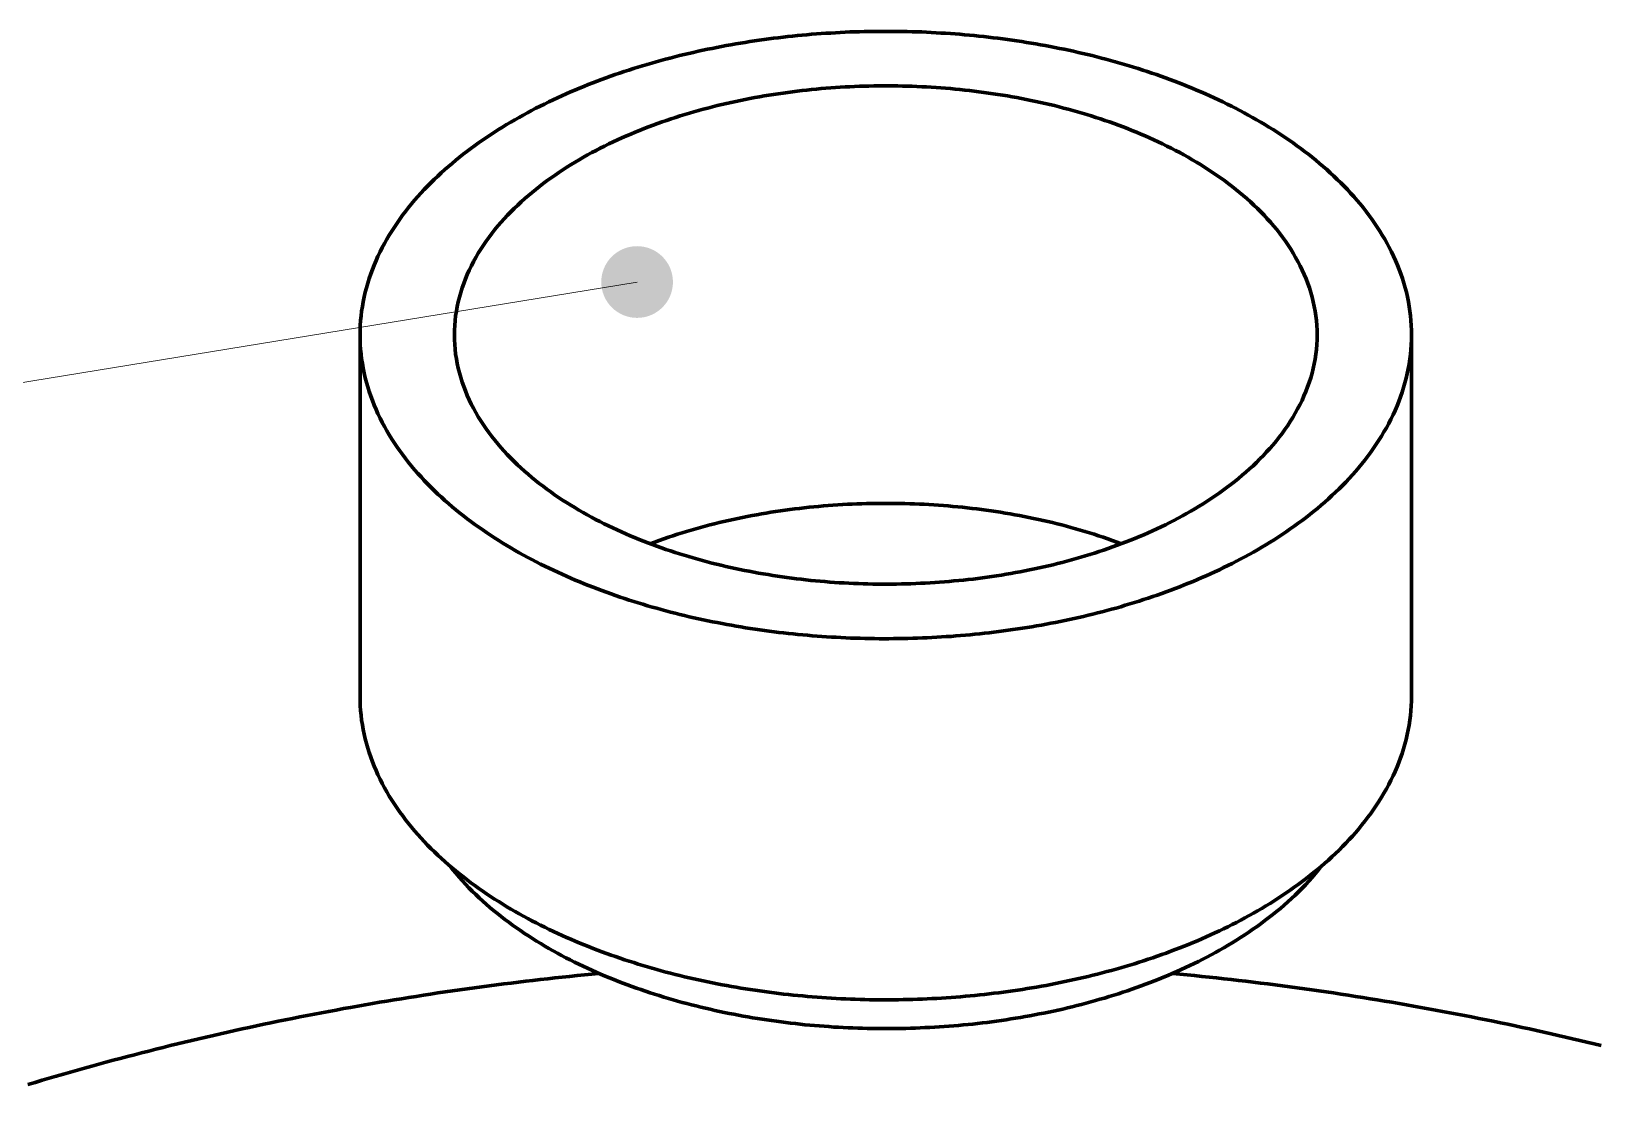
# Model space of a CAD drawing. Header units: millimetres. Extents: x 0 to 841, y 0 to 594.
# Drawn here: x 299.03 to 325.23, y 442.23 to 460.19 of the extents above; entities that cross this region are included whole.
import ezdxf

# ---------------------------------------------------------------- set-up
doc = ezdxf.new("R2010")
doc.units = ezdxf.units.MM
doc.layers.add('01-VISIBLE', color=7, linetype='CONTINUOUS', lineweight=70)
doc.layers.add('08-FINA', color=5, linetype='CONTINUOUS', lineweight=18)

msp = doc.modelspace()

# ---------------------------------------------------------------- hatches: boundary and pattern name
at = {"layer": '08-FINA'}
h = msp.add_hatch(color=7, dxfattribs=at)
h.dxf.hatch_style = 1
edge = h.paths.add_edge_path()
edge.add_arc((309.17, 455.996), 0.6, 0, 360)

# ---------------------------------------------------------------- linework, layer by layer
at = {"layer": '01-VISIBLE'}
for p, q in [((304.532, 449.068), (304.532, 455.11)), ((322.132, 449.068), (322.132, 455.11))]:
    msp.add_line(p, q, dxfattribs=at)
for points in [[(322.132, 455.11), (322.131, 455.19), (322.127, 455.27), (322.122, 455.35), (322.114, 455.43), (322.105, 455.509), (322.093, 455.588), (322.079, 455.667), (322.063, 455.746), (322.045, 455.824), (322.024, 455.901), (322.002, 455.978), (321.978, 456.055), (321.952, 456.131), (321.925, 456.206), (321.895, 456.28), (321.864, 456.354), (321.831, 456.427), (321.796, 456.499), (321.76, 456.571), (321.722, 456.642), (321.683, 456.711), (321.642, 456.781), (321.6, 456.849), (321.557, 456.916), (321.512, 456.983), (321.466, 457.048), (321.419, 457.113), (321.371, 457.177), (321.321, 457.24), (321.271, 457.302), (321.219, 457.363), (321.166, 457.424), (321.113, 457.483), (321.058, 457.542), (321.003, 457.6), (320.946, 457.657), (320.889, 457.713), (320.831, 457.768), (320.772, 457.823), (320.713, 457.876), (320.653, 457.929), (320.592, 457.981), (320.53, 458.032), (320.468, 458.083), (320.405, 458.133), (320.341, 458.181), (320.277, 458.23), (320.213, 458.277), (320.148, 458.324), (320.082, 458.369), (320.016, 458.415), (319.949, 458.459), (319.882, 458.503), (319.814, 458.546), (319.746, 458.588), (319.678, 458.63), (319.609, 458.671), (319.539, 458.711), (319.47, 458.75), (319.4, 458.789), (319.329, 458.828), (319.259, 458.865), (319.188, 458.902), (319.116, 458.939), (319.044, 458.974), (318.972, 459.009), (318.9, 459.044), (318.827, 459.078), (318.755, 459.111), (318.681, 459.144), (318.608, 459.176), (318.534, 459.207), (318.46, 459.238), (318.386, 459.269), (318.312, 459.299), (318.237, 459.328), (318.162, 459.357), (318.087, 459.385), (318.012, 459.412), (317.937, 459.439), (317.861, 459.466), (317.785, 459.492), (317.709, 459.517), (317.633, 459.542), (317.557, 459.567), (317.48, 459.59), (317.404, 459.614), (317.327, 459.637), (317.25, 459.659), (317.173, 459.681), (317.096, 459.702), (317.018, 459.723), (316.941, 459.743), (316.863, 459.763), (316.785, 459.783), (316.707, 459.802), (316.629, 459.82), (316.551, 459.838), (316.473, 459.856), (316.395, 459.873), (316.316, 459.889), (316.238, 459.905), (316.159, 459.921), (316.081, 459.936), (316.002, 459.951), (315.923, 459.965), (315.844, 459.979), (315.765, 459.992), (315.686, 460.005), (315.607, 460.018), (315.528, 460.03), (315.448, 460.041), (315.369, 460.052), (315.29, 460.063), (315.21, 460.073), (315.131, 460.083), (315.051, 460.092), (314.971, 460.101), (314.892, 460.11), (314.812, 460.118), (314.732, 460.126), (314.652, 460.133), (314.573, 460.14), (314.493, 460.146), (314.413, 460.152), (314.333, 460.157), (314.253, 460.162), (314.173, 460.167), (314.093, 460.171), (314.013, 460.175), (313.933, 460.179), (313.853, 460.181), (313.773, 460.184), (313.692, 460.186), (313.612, 460.188), (313.532, 460.189), (313.452, 460.19), (313.372, 460.19), (313.292, 460.19), (313.212, 460.19), (313.132, 460.189), (313.051, 460.188), (312.971, 460.186), (312.891, 460.184), (312.811, 460.181), (312.731, 460.179), (312.651, 460.175), (312.571, 460.171), (312.491, 460.167), (312.411, 460.162), (312.331, 460.157), (312.251, 460.152), (312.171, 460.146), (312.091, 460.14), (312.011, 460.133), (311.932, 460.126), (311.852, 460.118), (311.772, 460.11), (311.692, 460.101), (311.613, 460.092), (311.533, 460.083), (311.454, 460.073), (311.374, 460.063), (311.295, 460.052), (311.215, 460.041), (311.136, 460.03), (311.057, 460.018), (310.978, 460.005), (310.899, 459.992), (310.82, 459.979), (310.741, 459.965), (310.662, 459.951), (310.583, 459.936), (310.504, 459.921), (310.426, 459.905), (310.347, 459.889), (310.269, 459.873), (310.191, 459.856), (310.112, 459.838), (310.034, 459.82), (309.956, 459.802), (309.878, 459.783), (309.801, 459.763), (309.723, 459.743), (309.646, 459.723), (309.568, 459.702), (309.491, 459.681), (309.414, 459.659), (309.337, 459.637), (309.26, 459.614), (309.183, 459.59), (309.107, 459.567), (309.031, 459.542), (308.954, 459.517), (308.878, 459.492), (308.803, 459.466), (308.727, 459.439), (308.652, 459.412), (308.576, 459.385), (308.501, 459.357), (308.427, 459.328), (308.352, 459.299), (308.278, 459.269), (308.203, 459.238), (308.129, 459.207), (308.056, 459.176), (307.982, 459.144), (307.909, 459.111), (307.836, 459.078), (307.764, 459.044), (307.691, 459.009), (307.619, 458.974), (307.548, 458.939), (307.476, 458.902), (307.405, 458.865), (307.334, 458.828), (307.264, 458.789), (307.194, 458.75), (307.124, 458.711), (307.055, 458.671), (306.986, 458.63), (306.918, 458.588), (306.85, 458.546), (306.782, 458.503), (306.715, 458.459), (306.648, 458.415), (306.582, 458.369), (306.516, 458.324), (306.451, 458.277), (306.386, 458.23), (306.322, 458.181), (306.259, 458.133), (306.196, 458.083), (306.134, 458.032), (306.072, 457.981), (306.011, 457.929), (305.951, 457.876), (305.891, 457.823), (305.833, 457.768), (305.775, 457.713), (305.718, 457.657), (305.661, 457.6), (305.606, 457.542), (305.551, 457.483), (305.498, 457.424), (305.445, 457.363), (305.393, 457.302), (305.343, 457.24), (305.293, 457.177), (305.245, 457.113), (305.198, 457.048), (305.152, 456.983), (305.107, 456.916), (305.063, 456.849), (305.021, 456.781), (304.981, 456.711), (304.941, 456.642), (304.904, 456.571), (304.867, 456.499), (304.833, 456.427), (304.8, 456.354), (304.769, 456.28), (304.739, 456.206), (304.711, 456.131), (304.685, 456.055), (304.661, 455.978), (304.639, 455.901), (304.619, 455.824), (304.601, 455.746), (304.585, 455.667), (304.571, 455.588), (304.559, 455.509), (304.549, 455.43), (304.542, 455.35), (304.536, 455.27), (304.533, 455.19), (304.532, 455.11)], [(320.552, 455.11), (320.551, 455.19), (320.547, 455.27), (320.54, 455.35), (320.531, 455.43), (320.519, 455.509), (320.504, 455.588), (320.487, 455.666), (320.468, 455.744), (320.446, 455.821), (320.422, 455.898), (320.395, 455.974), (320.366, 456.048), (320.336, 456.122), (320.303, 456.196), (320.268, 456.268), (320.231, 456.339), (320.192, 456.409), (320.151, 456.479), (320.109, 456.547), (320.065, 456.614), (320.02, 456.68), (319.973, 456.745), (319.925, 456.809), (319.875, 456.872), (319.824, 456.934), (319.771, 456.995), (319.718, 457.054), (319.663, 457.113), (319.607, 457.171), (319.551, 457.227), (319.493, 457.283), (319.434, 457.338), (319.374, 457.391), (319.314, 457.444), (319.252, 457.495), (319.19, 457.546), (319.127, 457.596), (319.063, 457.645), (318.999, 457.692), (318.934, 457.739), (318.868, 457.785), (318.802, 457.83), (318.735, 457.875), (318.667, 457.918), (318.599, 457.961), (318.531, 458.002), (318.462, 458.043), (318.392, 458.083), (318.322, 458.122), (318.252, 458.161), (318.181, 458.198), (318.11, 458.235), (318.038, 458.271), (317.966, 458.306), (317.893, 458.341), (317.821, 458.375), (317.748, 458.408), (317.674, 458.44), (317.6, 458.472), (317.526, 458.503), (317.452, 458.533), (317.378, 458.562), (317.303, 458.591), (317.228, 458.619), (317.152, 458.647), (317.077, 458.674), (317.001, 458.7), (316.925, 458.725), (316.848, 458.75), (316.772, 458.775), (316.695, 458.798), (316.618, 458.821), (316.541, 458.844), (316.464, 458.865), (316.387, 458.887), (316.309, 458.907), (316.232, 458.927), (316.154, 458.947), (316.076, 458.965), (315.998, 458.984), (315.919, 459.001), (315.841, 459.018), (315.762, 459.035), (315.684, 459.051), (315.605, 459.066), (315.526, 459.081), (315.447, 459.095), (315.368, 459.109), (315.289, 459.122), (315.21, 459.135), (315.131, 459.147), (315.051, 459.158), (314.972, 459.169), (314.892, 459.18), (314.813, 459.19), (314.733, 459.199), (314.653, 459.208), (314.573, 459.216), (314.493, 459.224), (314.414, 459.231), (314.334, 459.238), (314.254, 459.244), (314.174, 459.25), (314.094, 459.255), (314.013, 459.26), (313.933, 459.264), (313.853, 459.267), (313.773, 459.27), (313.693, 459.273), (313.613, 459.275), (313.532, 459.277), (313.452, 459.278), (313.372, 459.278), (313.292, 459.278), (313.212, 459.278), (313.131, 459.277), (313.051, 459.275), (312.971, 459.273), (312.891, 459.27), (312.811, 459.267), (312.73, 459.264), (312.65, 459.26), (312.57, 459.255), (312.49, 459.25), (312.41, 459.244), (312.33, 459.238), (312.25, 459.231), (312.17, 459.224), (312.09, 459.216), (312.011, 459.208), (311.931, 459.199), (311.851, 459.19), (311.772, 459.18), (311.692, 459.169), (311.613, 459.158), (311.533, 459.147), (311.454, 459.135), (311.375, 459.122), (311.295, 459.109), (311.216, 459.095), (311.138, 459.081), (311.059, 459.066), (310.98, 459.051), (310.901, 459.035), (310.823, 459.018), (310.744, 459.001), (310.666, 458.984), (310.588, 458.965), (310.51, 458.947), (310.432, 458.927), (310.354, 458.907), (310.277, 458.887), (310.2, 458.865), (310.122, 458.844), (310.045, 458.821), (309.968, 458.798), (309.892, 458.775), (309.815, 458.75), (309.739, 458.725), (309.663, 458.7), (309.587, 458.674), (309.512, 458.647), (309.436, 458.619), (309.361, 458.591), (309.286, 458.562), (309.212, 458.533), (309.137, 458.503), (309.063, 458.472), (308.99, 458.44), (308.916, 458.408), (308.843, 458.375), (308.77, 458.341), (308.698, 458.306), (308.626, 458.271), (308.554, 458.235), (308.483, 458.198), (308.412, 458.161), (308.342, 458.122), (308.272, 458.083), (308.202, 458.043), (308.133, 458.002), (308.064, 457.961), (307.996, 457.918), (307.929, 457.875), (307.862, 457.83), (307.796, 457.785), (307.73, 457.739), (307.665, 457.692), (307.6, 457.645), (307.537, 457.596), (307.474, 457.546), (307.411, 457.495), (307.35, 457.444), (307.289, 457.391), (307.23, 457.338), (307.171, 457.283), (307.113, 457.227), (307.056, 457.171), (307, 457.113), (306.946, 457.054), (306.892, 456.995), (306.84, 456.934), (306.789, 456.872), (306.739, 456.809), (306.691, 456.745), (306.644, 456.68), (306.598, 456.614), (306.554, 456.547), (306.512, 456.479), (306.472, 456.409), (306.433, 456.339), (306.396, 456.268), (306.361, 456.196), (306.328, 456.122), (306.297, 456.048), (306.269, 455.974), (306.242, 455.898), (306.218, 455.821), (306.196, 455.744), (306.177, 455.666), (306.16, 455.588), (306.145, 455.509), (306.133, 455.43), (306.124, 455.35), (306.117, 455.27), (306.113, 455.19), (306.112, 455.11)], [(304.532, 455.11), (304.533, 455.029), (304.536, 454.949), (304.542, 454.869), (304.549, 454.789), (304.559, 454.71), (304.571, 454.631), (304.585, 454.552), (304.601, 454.473), (304.619, 454.395), (304.64, 454.317), (304.662, 454.24), (304.686, 454.164), (304.712, 454.088), (304.74, 454.013), (304.769, 453.938), (304.8, 453.864), (304.833, 453.791), (304.868, 453.719), (304.904, 453.647), (304.942, 453.576), (304.981, 453.506), (305.022, 453.437), (305.064, 453.369), (305.108, 453.302), (305.153, 453.235), (305.199, 453.17), (305.246, 453.105), (305.294, 453.041), (305.344, 452.978), (305.395, 452.916), (305.446, 452.854), (305.499, 452.794), (305.553, 452.734), (305.608, 452.676), (305.663, 452.618), (305.72, 452.561), (305.777, 452.505), (305.835, 452.449), (305.894, 452.395), (305.953, 452.341), (306.014, 452.288), (306.075, 452.236), (306.136, 452.185), (306.199, 452.134), (306.262, 452.085), (306.325, 452.036), (306.389, 451.988), (306.454, 451.94), (306.519, 451.894), (306.585, 451.848), (306.651, 451.803), (306.718, 451.758), (306.785, 451.714), (306.853, 451.671), (306.921, 451.629), (306.99, 451.587), (307.059, 451.546), (307.128, 451.506), (307.198, 451.467), (307.268, 451.428), (307.339, 451.389), (307.409, 451.352), (307.481, 451.315), (307.552, 451.278), (307.624, 451.243), (307.696, 451.208), (307.768, 451.173), (307.841, 451.139), (307.914, 451.106), (307.987, 451.073), (308.061, 451.041), (308.135, 451.01), (308.209, 450.979), (308.283, 450.948), (308.357, 450.919), (308.432, 450.889), (308.507, 450.861), (308.582, 450.833), (308.657, 450.805), (308.733, 450.778), (308.809, 450.752), (308.885, 450.726), (308.961, 450.7), (309.037, 450.675), (309.113, 450.651), (309.19, 450.627), (309.267, 450.604), (309.344, 450.581), (309.421, 450.558), (309.498, 450.537), (309.575, 450.515), (309.653, 450.494), (309.73, 450.474), (309.808, 450.454), (309.886, 450.435), (309.964, 450.416), (310.042, 450.397), (310.12, 450.38), (310.198, 450.362), (310.277, 450.345), (310.355, 450.329), (310.434, 450.312), (310.512, 450.297), (310.591, 450.282), (310.67, 450.267), (310.749, 450.253), (310.828, 450.239), (310.907, 450.226), (310.986, 450.213), (311.065, 450.2), (311.145, 450.188), (311.224, 450.177), (311.304, 450.166), (311.383, 450.155), (311.463, 450.145), (311.542, 450.135), (311.622, 450.126), (311.702, 450.117), (311.781, 450.108), (311.861, 450.1), (311.941, 450.093), (312.021, 450.086), (312.101, 450.079), (312.181, 450.073), (312.261, 450.067), (312.341, 450.061), (312.421, 450.056), (312.501, 450.052), (312.581, 450.048), (312.661, 450.044), (312.741, 450.04), (312.821, 450.038), (312.902, 450.035), (312.982, 450.033), (313.062, 450.031), (313.142, 450.03), (313.222, 450.029), (313.303, 450.029), (313.383, 450.029), (313.463, 450.03), (313.543, 450.03), (313.623, 450.032), (313.704, 450.034), (313.784, 450.036), (313.864, 450.038), (313.944, 450.041), (314.024, 450.045), (314.104, 450.049), (314.185, 450.053), (314.265, 450.058), (314.345, 450.063), (314.425, 450.068), (314.505, 450.074), (314.585, 450.081), (314.665, 450.088), (314.744, 450.095), (314.824, 450.103), (314.904, 450.111), (314.984, 450.119), (315.064, 450.128), (315.143, 450.138), (315.223, 450.148), (315.302, 450.158), (315.382, 450.169), (315.461, 450.18), (315.541, 450.192), (315.62, 450.204), (315.699, 450.216), (315.778, 450.229), (315.857, 450.243), (315.936, 450.257), (316.015, 450.271), (316.094, 450.286), (316.173, 450.301), (316.251, 450.317), (316.33, 450.333), (316.409, 450.35), (316.487, 450.367), (316.565, 450.384), (316.643, 450.402), (316.721, 450.421), (316.799, 450.44), (316.877, 450.46), (316.955, 450.48), (317.032, 450.5), (317.11, 450.521), (317.187, 450.542), (317.264, 450.564), (317.341, 450.587), (317.418, 450.61), (317.495, 450.633), (317.571, 450.657), (317.648, 450.682), (317.724, 450.707), (317.8, 450.733), (317.876, 450.759), (317.951, 450.785), (318.027, 450.812), (318.102, 450.84), (318.177, 450.868), (318.252, 450.897), (318.327, 450.927), (318.401, 450.957), (318.475, 450.987), (318.549, 451.018), (318.623, 451.05), (318.696, 451.082), (318.769, 451.115), (318.842, 451.148), (318.915, 451.182), (318.987, 451.217), (319.059, 451.252), (319.131, 451.288), (319.202, 451.325), (319.274, 451.362), (319.344, 451.4), (319.415, 451.438), (319.485, 451.477), (319.554, 451.517)], [(306.112, 455.11), (306.113, 455.03), (306.117, 454.95), (306.124, 454.87), (306.133, 454.79), (306.145, 454.711), (306.159, 454.632), (306.176, 454.554), (306.196, 454.476), (306.217, 454.399), (306.242, 454.323), (306.268, 454.248), (306.297, 454.173), (306.327, 454.099), (306.36, 454.026), (306.395, 453.954), (306.432, 453.883), (306.47, 453.812), (306.511, 453.743), (306.553, 453.675), (306.597, 453.608), (306.642, 453.542), (306.689, 453.477), (306.737, 453.413), (306.786, 453.35), (306.837, 453.289), (306.89, 453.228), (306.943, 453.168), (306.997, 453.109), (307.053, 453.052), (307.11, 452.995), (307.167, 452.94), (307.226, 452.885), (307.285, 452.832), (307.346, 452.779), (307.407, 452.727), (307.469, 452.677), (307.532, 452.627), (307.595, 452.578), (307.66, 452.531), (307.725, 452.484), (307.79, 452.438), (307.856, 452.393), (307.923, 452.348), (307.99, 452.305), (308.058, 452.263), (308.127, 452.221), (308.196, 452.18), (308.265, 452.14), (308.335, 452.101), (308.405, 452.063), (308.476, 452.025), (308.547, 451.988), (308.618, 451.952), (308.69, 451.917), (308.762, 451.882), (308.835, 451.848), (308.908, 451.815), (308.981, 451.783), (309.055, 451.751), (309.129, 451.72), (309.203, 451.69), (309.277, 451.661), (309.352, 451.632), (309.427, 451.604), (309.502, 451.576), (309.577, 451.549), (309.653, 451.523), (309.729, 451.497), (309.805, 451.472), (309.881, 451.448), (309.958, 451.424), (310.034, 451.401), (310.111, 451.379), (310.188, 451.357), (310.265, 451.336), (310.343, 451.315), (310.42, 451.295), (310.498, 451.276), (310.576, 451.257), (310.654, 451.239), (310.732, 451.221), (310.81, 451.204), (310.888, 451.187), (310.967, 451.171), (311.045, 451.156), (311.124, 451.141), (311.203, 451.127), (311.282, 451.113), (311.361, 451.1), (311.44, 451.087), (311.519, 451.075), (311.598, 451.063), (311.678, 451.052), (311.757, 451.042), (311.836, 451.032), (311.916, 451.022), (311.995, 451.013), (312.075, 451.005), (312.155, 450.997), (312.234, 450.99), (312.314, 450.983), (312.394, 450.977), (312.474, 450.971), (312.554, 450.965), (312.634, 450.961), (312.714, 450.957), (312.794, 450.953), (312.874, 450.95), (312.954, 450.947), (313.034, 450.945), (313.114, 450.943), (313.194, 450.942), (313.274, 450.941), (313.354, 450.941), (313.434, 450.942), (313.514, 450.943), (313.594, 450.944), (313.674, 450.946), (313.754, 450.948), (313.834, 450.951), (313.914, 450.955), (313.994, 450.959), (314.074, 450.963), (314.154, 450.968), (314.234, 450.974), (314.314, 450.98), (314.394, 450.987), (314.473, 450.994), (314.553, 451.001), (314.633, 451.009), (314.712, 451.018), (314.792, 451.027), (314.871, 451.037), (314.951, 451.047), (315.03, 451.058), (315.109, 451.07), (315.188, 451.081), (315.268, 451.094), (315.347, 451.107), (315.426, 451.12), (315.504, 451.134), (315.583, 451.149), (315.662, 451.164), (315.74, 451.18), (315.819, 451.196), (315.897, 451.213), (315.975, 451.231), (316.053, 451.249), (316.131, 451.267), (316.209, 451.286), (316.286, 451.306), (316.364, 451.327), (316.441, 451.347), (316.518, 451.369), (316.595, 451.391), (316.672, 451.414), (316.748, 451.437), (316.825, 451.461), (316.901, 451.486), (316.977, 451.511), (317.053, 451.537), (317.128, 451.564), (317.203, 451.591), (317.278, 451.619), (317.353, 451.648), (317.428, 451.677), (317.502, 451.707), (317.576, 451.737), (317.65, 451.769), (317.723, 451.801), (317.796, 451.834), (317.869, 451.867), (317.941, 451.901), (318.013, 451.936), (318.085, 451.972), (318.156, 452.008), (318.227, 452.046), (318.298, 452.084), (318.368, 452.123), (318.437, 452.162)], [(318.437, 452.162), (318.507, 452.203), (318.576, 452.245), (318.645, 452.287), (318.713, 452.331), (318.781, 452.375), (318.848, 452.42), (318.914, 452.466), (318.98, 452.513), (319.045, 452.561), (319.109, 452.61), (319.173, 452.66), (319.236, 452.71), (319.298, 452.762), (319.359, 452.815), (319.42, 452.869), (319.479, 452.923), (319.538, 452.979), (319.595, 453.036), (319.652, 453.094), (319.707, 453.153), (319.761, 453.213), (319.814, 453.274), (319.866, 453.336), (319.916, 453.399), (319.965, 453.464), (320.013, 453.529), (320.059, 453.595), (320.103, 453.663), (320.146, 453.732), (320.187, 453.801), (320.226, 453.872), (320.264, 453.943), (320.299, 454.016), (320.332, 454.09), (320.364, 454.164), (320.393, 454.24), (320.42, 454.316), (320.444, 454.393), (320.467, 454.471), (320.486, 454.549), (320.503, 454.628), (320.518, 454.707), (320.53, 454.787), (320.54, 454.868), (320.546, 454.948), (320.551, 455.029), (320.552, 455.11)], [(319.554, 451.517), (319.625, 451.558), (319.694, 451.6), (319.764, 451.642), (319.832, 451.685), (319.901, 451.729), (319.969, 451.774), (320.036, 451.819), (320.103, 451.865), (320.17, 451.912), (320.236, 451.959), (320.301, 452.007), (320.366, 452.056), (320.43, 452.106), (320.493, 452.157), (320.556, 452.208), (320.618, 452.261), (320.68, 452.314), (320.74, 452.368), (320.8, 452.423), (320.86, 452.478), (320.918, 452.535), (320.976, 452.592), (321.032, 452.65), (321.088, 452.709), (321.143, 452.769), (321.197, 452.83), (321.249, 452.892), (321.301, 452.955), (321.352, 453.018), (321.401, 453.083), (321.449, 453.148), (321.496, 453.214), (321.542, 453.281), (321.587, 453.349), (321.63, 453.418), (321.671, 453.488), (321.712, 453.558), (321.75, 453.63), (321.787, 453.702), (321.823, 453.775), (321.857, 453.849), (321.889, 453.924), (321.919, 453.999), (321.948, 454.075), (321.974, 454.152), (321.999, 454.229), (322.021, 454.307), (322.042, 454.386), (322.061, 454.465), (322.077, 454.545), (322.092, 454.624), (322.104, 454.705), (322.114, 454.785), (322.122, 454.866), (322.127, 454.947), (322.131, 455.028), (322.132, 455.11)], [(317.274, 451.617), (317.198, 451.645), (317.123, 451.673), (317.047, 451.699), (316.971, 451.725), (316.894, 451.751), (316.818, 451.775), (316.741, 451.799), (316.664, 451.823), (316.587, 451.846), (316.51, 451.868), (316.432, 451.889), (316.355, 451.91), (316.277, 451.931), (316.199, 451.951), (316.121, 451.97), (316.043, 451.988), (315.964, 452.006), (315.886, 452.024), (315.807, 452.041), (315.729, 452.057), (315.65, 452.073), (315.571, 452.088), (315.492, 452.103), (315.413, 452.117), (315.333, 452.13), (315.254, 452.143), (315.174, 452.155), (315.095, 452.167), (315.015, 452.179), (314.936, 452.189), (314.856, 452.2), (314.776, 452.209), (314.696, 452.218), (314.616, 452.227), (314.536, 452.235), (314.456, 452.243), (314.376, 452.25), (314.296, 452.256), (314.216, 452.262), (314.135, 452.268), (314.055, 452.272), (313.975, 452.277), (313.895, 452.281), (313.814, 452.284), (313.734, 452.287), (313.653, 452.289), (313.573, 452.291), (313.493, 452.292), (313.412, 452.293), (313.332, 452.293), (313.251, 452.293), (313.171, 452.292), (313.091, 452.291), (313.01, 452.289), (312.93, 452.287), (312.85, 452.284), (312.769, 452.281), (312.689, 452.277), (312.609, 452.272), (312.528, 452.268), (312.448, 452.262), (312.368, 452.256), (312.288, 452.25), (312.208, 452.243), (312.128, 452.235), (312.048, 452.227), (311.968, 452.218), (311.888, 452.209), (311.808, 452.2), (311.728, 452.189), (311.648, 452.179), (311.569, 452.167), (311.489, 452.155), (311.41, 452.143), (311.331, 452.13), (311.251, 452.117), (311.172, 452.103), (311.093, 452.088), (311.014, 452.073), (310.935, 452.057), (310.856, 452.041), (310.778, 452.024), (310.699, 452.006), (310.621, 451.988), (310.543, 451.97), (310.465, 451.951), (310.387, 451.931), (310.309, 451.91), (310.231, 451.889), (310.154, 451.868), (310.077, 451.846), (309.999, 451.823), (309.923, 451.799), (309.846, 451.775), (309.769, 451.751), (309.693, 451.725), (309.617, 451.699), (309.541, 451.673), (309.465, 451.645), (309.39, 451.617)], [(304.532, 449.068), (304.533, 448.987), (304.536, 448.907), (304.542, 448.827), (304.549, 448.747), (304.559, 448.668), (304.571, 448.588), (304.585, 448.51), (304.601, 448.431), (304.619, 448.353), (304.64, 448.275), (304.662, 448.198), (304.686, 448.122), (304.712, 448.046), (304.74, 447.97), (304.769, 447.896), (304.8, 447.822), (304.833, 447.749), (304.868, 447.677), (304.904, 447.605), (304.942, 447.534), (304.981, 447.464), (305.022, 447.395), (305.064, 447.327), (305.108, 447.26), (305.153, 447.193), (305.199, 447.127), (305.246, 447.063), (305.294, 446.999), (305.344, 446.936), (305.395, 446.874), (305.446, 446.812), (305.499, 446.752), (305.553, 446.692), (305.608, 446.633), (305.663, 446.576), (305.72, 446.519), (305.777, 446.462), (305.835, 446.407), (305.894, 446.353), (305.953, 446.299), (306.014, 446.246), (306.075, 446.194), (306.136, 446.143), (306.199, 446.092), (306.262, 446.043), (306.325, 445.994), (306.389, 445.946), (306.454, 445.898), (306.519, 445.852), (306.585, 445.806), (306.651, 445.76), (306.718, 445.716), (306.785, 445.672), (306.853, 445.629), (306.921, 445.587), (306.99, 445.545), (307.059, 445.504), (307.128, 445.464), (307.198, 445.425), (307.268, 445.386), (307.339, 445.347), (307.409, 445.31), (307.481, 445.273), (307.552, 445.236), (307.624, 445.201), (307.696, 445.166), (307.768, 445.131), (307.841, 445.097), (307.914, 445.064), (307.987, 445.031), (308.061, 444.999), (308.135, 444.968), (308.209, 444.937), (308.283, 444.906), (308.357, 444.877), (308.432, 444.847), (308.507, 444.819), (308.582, 444.791), (308.657, 444.763), (308.733, 444.736), (308.809, 444.709), (308.885, 444.683), (308.961, 444.658), (309.037, 444.633), (309.113, 444.609), (309.19, 444.585), (309.267, 444.562), (309.344, 444.539), (309.421, 444.516), (309.498, 444.495), (309.575, 444.473), (309.653, 444.452), (309.73, 444.432), (309.808, 444.412), (309.886, 444.393), (309.964, 444.374), (310.042, 444.355), (310.12, 444.337), (310.198, 444.32), (310.277, 444.303), (310.355, 444.286), (310.434, 444.27), (310.512, 444.255), (310.591, 444.24), (310.67, 444.225), (310.749, 444.211), (310.828, 444.197), (310.907, 444.184), (310.986, 444.171), (311.065, 444.158), (311.145, 444.146), (311.224, 444.135), (311.304, 444.124), (311.383, 444.113), (311.463, 444.103), (311.542, 444.093), (311.622, 444.084), (311.702, 444.075), (311.781, 444.066), (311.861, 444.058), (311.941, 444.051), (312.021, 444.044), (312.101, 444.037), (312.181, 444.031), (312.261, 444.025), (312.341, 444.019), (312.421, 444.014), (312.501, 444.01), (312.581, 444.005), (312.661, 444.002), (312.741, 443.998), (312.821, 443.995), (312.902, 443.993), (312.982, 443.991), (313.062, 443.989), (313.142, 443.988), (313.222, 443.987), (313.303, 443.987), (313.383, 443.987), (313.463, 443.987), (313.543, 443.988), (313.623, 443.99), (313.704, 443.991), (313.784, 443.994), (313.864, 443.996), (313.944, 443.999), (314.024, 444.003), (314.104, 444.007), (314.185, 444.011), (314.265, 444.016), (314.345, 444.021), (314.425, 444.026), (314.505, 444.032), (314.585, 444.039), (314.665, 444.046), (314.744, 444.053), (314.824, 444.061), (314.904, 444.069), (314.984, 444.077), (315.064, 444.086), (315.143, 444.096), (315.223, 444.106), (315.302, 444.116), (315.382, 444.127), (315.461, 444.138), (315.541, 444.15), (315.62, 444.162), (315.699, 444.174), (315.778, 444.187), (315.857, 444.201), (315.936, 444.215), (316.015, 444.229), (316.094, 444.244), (316.173, 444.259), (316.251, 444.275), (316.33, 444.291), (316.409, 444.308), (316.487, 444.325), (316.565, 444.342), (316.643, 444.36), (316.721, 444.379), (316.799, 444.398), (316.877, 444.417), (316.955, 444.437), (317.032, 444.458), (317.11, 444.479), (317.187, 444.5), (317.264, 444.522), (317.341, 444.545), (317.418, 444.568), (317.495, 444.591), (317.571, 444.615), (317.648, 444.64), (317.724, 444.665), (317.8, 444.69), (317.876, 444.717), (317.951, 444.743), (318.027, 444.77), (318.102, 444.798), (318.177, 444.826), (318.252, 444.855), (318.327, 444.885), (318.401, 444.915), (318.475, 444.945), (318.549, 444.976), (318.623, 445.008), (318.696, 445.04), (318.769, 445.073), (318.842, 445.106), (318.915, 445.14), (318.987, 445.175), (319.059, 445.21), (319.131, 445.246), (319.202, 445.283), (319.274, 445.32), (319.344, 445.358), (319.415, 445.396), (319.485, 445.435), (319.554, 445.475)], [(319.554, 445.475), (319.625, 445.516), (319.694, 445.558), (319.764, 445.6), (319.832, 445.643), (319.901, 445.687), (319.969, 445.731), (320.036, 445.777), (320.103, 445.823), (320.17, 445.869), (320.236, 445.917), (320.301, 445.965), (320.366, 446.014), (320.43, 446.064), (320.493, 446.115), (320.556, 446.166), (320.618, 446.219), (320.68, 446.272), (320.74, 446.326), (320.8, 446.381), (320.86, 446.436), (320.918, 446.493), (320.976, 446.55), (321.032, 446.608), (321.088, 446.667), (321.143, 446.727), (321.197, 446.788), (321.249, 446.85), (321.301, 446.913), (321.352, 446.976), (321.401, 447.041), (321.449, 447.106), (321.496, 447.172), (321.542, 447.239), (321.587, 447.307), (321.63, 447.376), (321.671, 447.446), (321.712, 447.516), (321.75, 447.588), (321.787, 447.66), (321.823, 447.733), (321.857, 447.807), (321.889, 447.882), (321.919, 447.957), (321.948, 448.033), (321.974, 448.11), (321.999, 448.187), (322.021, 448.265), (322.042, 448.344), (322.061, 448.423), (322.077, 448.502), (322.092, 448.582), (322.104, 448.663), (322.114, 448.743), (322.122, 448.824), (322.127, 448.905), (322.131, 448.986), (322.132, 449.068)], [(306.037, 446.226), (306.087, 446.163), (306.139, 446.101), (306.191, 446.04), (306.245, 445.98), (306.299, 445.921), (306.355, 445.863), (306.411, 445.806), (306.469, 445.749), (306.527, 445.694), (306.586, 445.64), (306.646, 445.586), (306.707, 445.534), (306.769, 445.482), (306.831, 445.431), (306.894, 445.381), (306.958, 445.332), (307.022, 445.284), (307.087, 445.236), (307.152, 445.19), (307.218, 445.144), (307.285, 445.099), (307.352, 445.055), (307.42, 445.011), (307.488, 444.969), (307.557, 444.927), (307.626, 444.886), (307.695, 444.846), (307.765, 444.806), (307.836, 444.767), (307.907, 444.729), (307.978, 444.692), (308.049, 444.655), (308.121, 444.619), (308.193, 444.583), (308.266, 444.549), (308.339, 444.515), (308.412, 444.481), (308.485, 444.449), (308.559, 444.417), (308.633, 444.385), (308.707, 444.355), (308.782, 444.325), (308.857, 444.295), (308.932, 444.266), (309.007, 444.238), (309.082, 444.21), (309.158, 444.183), (309.234, 444.157), (309.31, 444.131), (309.387, 444.106), (309.463, 444.081), (309.54, 444.057), (309.617, 444.033), (309.694, 444.01), (309.771, 443.988), (309.848, 443.966), (309.926, 443.944), (310.003, 443.924), (310.081, 443.903), (310.159, 443.884), (310.237, 443.865), (310.315, 443.846), (310.394, 443.828), (310.472, 443.81), (310.551, 443.793), (310.629, 443.776), (310.708, 443.76), (310.787, 443.745), (310.866, 443.73), (310.945, 443.715), (311.024, 443.701), (311.103, 443.688), (311.183, 443.675), (311.262, 443.662), (311.342, 443.65), (311.421, 443.639), (311.501, 443.628), (311.581, 443.617), (311.66, 443.607), (311.74, 443.597), (311.82, 443.588), (311.9, 443.58), (311.98, 443.571), (312.06, 443.564), (312.14, 443.557), (312.22, 443.55), (312.3, 443.544), (312.38, 443.538), (312.461, 443.532), (312.541, 443.528), (312.621, 443.523), (312.702, 443.519), (312.782, 443.516), (312.862, 443.513), (312.943, 443.51), (313.023, 443.508), (313.103, 443.507), (313.184, 443.506), (313.264, 443.505), (313.344, 443.505), (313.425, 443.505), (313.505, 443.506), (313.586, 443.507), (313.666, 443.509), (313.746, 443.511), (313.827, 443.514), (313.907, 443.517), (313.987, 443.521), (314.068, 443.525), (314.148, 443.529), (314.228, 443.534), (314.308, 443.54), (314.389, 443.545), (314.469, 443.552), (314.549, 443.559), (314.629, 443.566), (314.709, 443.574), (314.789, 443.582), (314.869, 443.591), (314.949, 443.6), (315.028, 443.61), (315.108, 443.62), (315.188, 443.631), (315.267, 443.642), (315.347, 443.654), (315.426, 443.666), (315.506, 443.679), (315.585, 443.692), (315.664, 443.706), (315.743, 443.72), (315.823, 443.734), (315.901, 443.75), (315.98, 443.765), (316.059, 443.782), (316.138, 443.798), (316.216, 443.816), (316.295, 443.833), (316.373, 443.852), (316.451, 443.87), (316.529, 443.89), (316.607, 443.91), (316.685, 443.93), (316.762, 443.951), (316.84, 443.973), (316.917, 443.995), (316.994, 444.017), (317.071, 444.04), (317.148, 444.064), (317.225, 444.089), (317.301, 444.113), (317.377, 444.139), (317.453, 444.165), (317.529, 444.192), (317.605, 444.219), (317.68, 444.247), (317.756, 444.275), (317.831, 444.304), (317.905, 444.334), (317.98, 444.364), (318.054, 444.395), (318.128, 444.427), (318.201, 444.459), (318.275, 444.492), (318.348, 444.525), (318.421, 444.56), (318.493, 444.594), (318.565, 444.63), (318.637, 444.666), (318.708, 444.703), (318.779, 444.741), (318.85, 444.779), (318.92, 444.818), (318.99, 444.858)], [(318.99, 444.858), (319.061, 444.9), (319.132, 444.942), (319.202, 444.985), (319.272, 445.03), (319.341, 445.074), (319.41, 445.12), (319.478, 445.167), (319.546, 445.214), (319.613, 445.262), (319.679, 445.312), (319.745, 445.362), (319.81, 445.413), (319.874, 445.464), (319.937, 445.517), (320, 445.571), (320.062, 445.625), (320.123, 445.681), (320.183, 445.738), (320.242, 445.795), (320.3, 445.854), (320.357, 445.913), (320.413, 445.974), (320.468, 446.035), (320.522, 446.098), (320.575, 446.161), (320.626, 446.226)], [(308.532, 444.428), (308.41, 444.416), (308.287, 444.404), (308.164, 444.392), (308.041, 444.379), (307.918, 444.367), (307.795, 444.353), (307.673, 444.34), (307.55, 444.326), (307.427, 444.312), (307.305, 444.297), (307.182, 444.283), (307.06, 444.268), (306.937, 444.252), (306.815, 444.237), (306.692, 444.221), (306.57, 444.204), (306.448, 444.188), (306.325, 444.171), (306.203, 444.154), (306.081, 444.136), (305.959, 444.119), (305.837, 444.101), (305.714, 444.082), (305.592, 444.064), (305.47, 444.045), (305.349, 444.025), (305.227, 444.006), (305.105, 443.986), (304.983, 443.966), (304.861, 443.945), (304.74, 443.925), (304.618, 443.904), (304.496, 443.882), (304.375, 443.861), (304.253, 443.839), (304.132, 443.816), (304.01, 443.794), (303.889, 443.771), (303.768, 443.748), (303.647, 443.724), (303.526, 443.7), (303.404, 443.676), (303.283, 443.652), (303.162, 443.627), (303.042, 443.602), (302.921, 443.577), (302.8, 443.551), (302.679, 443.525), (302.559, 443.499), (302.438, 443.473), (302.318, 443.446), (302.197, 443.419), (302.077, 443.391), (301.956, 443.363), (301.836, 443.335), (301.716, 443.307), (301.596, 443.278), (301.476, 443.249), (301.356, 443.22), (301.236, 443.19), (301.116, 443.16), (300.997, 443.13), (300.877, 443.1), (300.758, 443.069), (300.638, 443.038), (300.519, 443.006), (300.399, 442.975), (300.28, 442.943), (300.161, 442.91), (300.042, 442.877), (299.923, 442.844), (299.804, 442.811), (299.685, 442.778), (299.567, 442.744), (299.448, 442.709), (299.329, 442.675), (299.211, 442.64), (299.093, 442.605), (298.974, 442.569)], [(325.308, 443.22), (325.188, 443.249), (325.068, 443.278), (324.948, 443.307), (324.828, 443.335), (324.707, 443.363), (324.587, 443.391), (324.467, 443.418), (324.346, 443.446), (324.226, 443.472), (324.105, 443.499), (323.984, 443.525), (323.864, 443.551), (323.743, 443.577), (323.622, 443.602), (323.501, 443.627), (323.38, 443.652), (323.259, 443.676), (323.138, 443.7), (323.017, 443.724), (322.896, 443.748), (322.775, 443.771), (322.653, 443.794), (322.532, 443.816), (322.411, 443.838), (322.289, 443.86), (322.167, 443.882), (322.046, 443.903), (321.924, 443.925), (321.803, 443.945), (321.681, 443.966), (321.559, 443.986), (321.437, 444.006), (321.315, 444.025), (321.193, 444.045), (321.071, 444.064), (320.949, 444.082), (320.827, 444.101), (320.705, 444.119), (320.583, 444.136), (320.461, 444.154), (320.338, 444.171), (320.216, 444.188), (320.094, 444.204), (319.971, 444.221), (319.849, 444.237), (319.727, 444.252), (319.604, 444.268), (319.481, 444.283), (319.359, 444.297), (319.236, 444.312), (319.114, 444.326), (318.991, 444.34), (318.868, 444.353), (318.746, 444.367), (318.623, 444.379), (318.5, 444.392), (318.377, 444.404), (318.254, 444.416), (318.131, 444.428)]]:
    msp.add_lwpolyline(points, dxfattribs=at)
at = {"layer": '08-FINA'}
msp.add_line((51.441, 413.946), (309.17, 455.996), dxfattribs=at)

doc.saveas('drawing.dxf')
